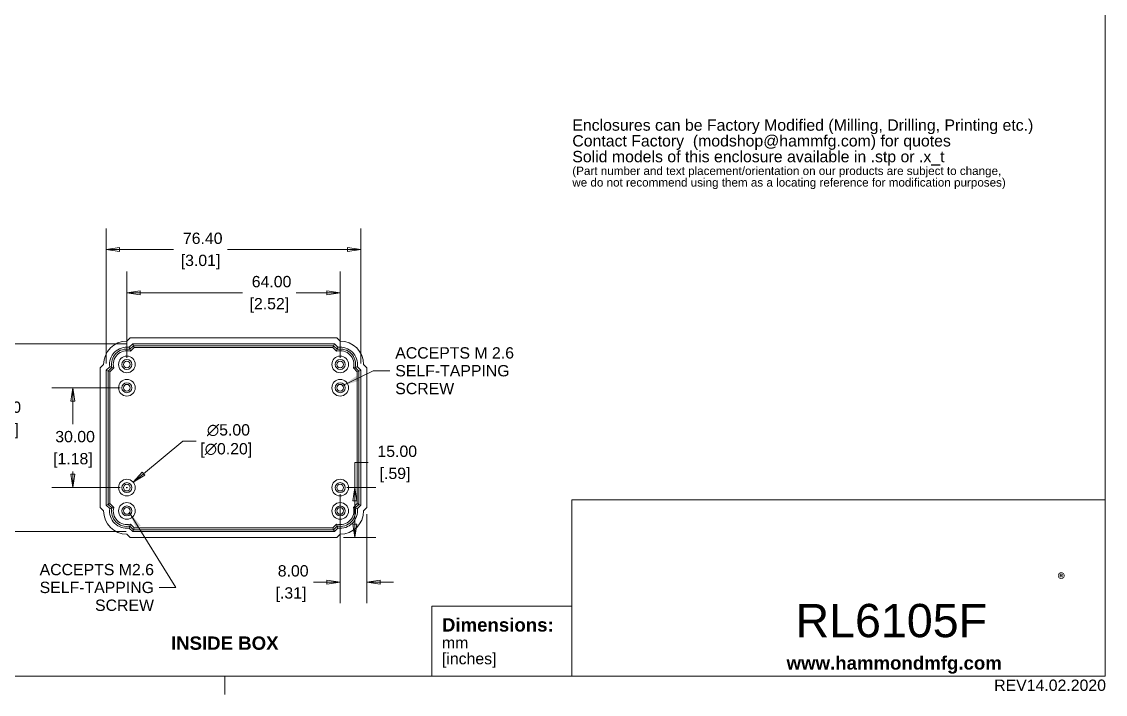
# Model space of a CAD drawing. Header units: millimetres. Extents: x 8 to 457, y 8 to 352.
# Drawn here: x 182.1 to 453, y 8.2 to 176.5 of the extents above; entities that cross this region are included whole.
import ezdxf

# ---------------------------------------------------------------- set-up
doc = ezdxf.new("R2010")
doc.units = ezdxf.units.MM
doc.header["$LTSCALE"] = 1.666667
for name, color, linetype, lineweight in [('Dimension (ANSI)', 7, 'Continuous', 9), ('Sketch Geometry (ANSI)', 7, 'Continuous', 9), ('Symbol (ANSI)', 7, 'Continuous', 9), ('Visible (ANSI)', 7, 'Continuous', 9)]:
    doc.layers.add(name, color=color, linetype=linetype, lineweight=lineweight)
doc.styles.add('Label Text (ANSI)', font='arialbd.ttf')
doc.styles.add('Note Text (ANSI)', font='arial.ttf')
doc.styles.add('Text Style20', font='arial.ttf')
doc.dimstyles.new('Default - mm_inch (ANSI)', dxfattribs={"dimscale": 1.666667, "dimtxt": 1.7, "dimasz": 2, "dimexe": 3.175, "dimexo": 1, "dimgap": 0.8, "dimtad": 0, "dimtih": 1, "dimtoh": 1, "dimrnd": 1e-08, "dimzin": 4, "dimdsep": 46, "dimtxsty": 'Note Text (ANSI)', "dimblk": 'Filled-1', "dimcen": 0.09, "dimdle": 10, "dimclrd": 256, "dimclre": 256, "dimclrt": 256, "dimadec": 1, "dimazin": 0, "dimtfac": 1.176471, "dimtofl": 0, "dimtmove": 0, "dimatfit": 3, "dimfxl": 0, "dimtolj": 1, "dimtzin": 0, "dimlwd": -1, "dimlwe": -1, "dimarcsym": 0})
doc.dimstyles.new('Default - mm_inch (ANSI)$7', dxfattribs={"dimscale": 1.666667, "dimtxt": 1.7, "dimasz": 2.5, "dimexe": 3.175, "dimexo": 1, "dimgap": 0.8, "dimtad": 0, "dimtih": 1, "dimtoh": 1, "dimrnd": 1e-08, "dimzin": 4, "dimdsep": 46, "dimtxsty": 'Note Text (ANSI)', "dimblk": 'Filled-1', "dimcen": 0.09, "dimdle": 10, "dimclrd": 256, "dimclre": 256, "dimclrt": 256, "dimadec": 1, "dimazin": 0, "dimtfac": 1.176471, "dimtofl": 0, "dimtmove": 0, "dimatfit": 3, "dimfxl": 0, "dimtolj": 1, "dimtzin": 0, "dimlwd": -1, "dimlwe": -1, "dimarcsym": 0})

# ---------------------------------------------------------------- blocks, each defined once
blk = doc.blocks.new('Title Blocks HAMMOND')
at = {"layer": 'Sketch Geometry (ANSI)'}
for p, q in [((274.4, 31.5), (194.4, 31.5)), ((194.4, 31.5), (194.4, 5)), ((274.4, 5), (274.4, 31.5)), ((173.4, 5), (173.4, 15.5)), ((173.4, 15.5), (194.4, 15.5)), ((194.4, 15.5), (194.4, 5)), ((194.4, 5), (173.4, 5)), ((194.4, 5), (274.4, 5))]:
    blk.add_line(p, q, dxfattribs=at)
at = {"layer": 'Symbol (ANSI)', "insert": (267.22, 20.45), "char_height": 2, "attachment_point": 1, "line_spacing_factor": 3, "style": 'Note Text (ANSI)'}
blk.add_mtext('\\fCalibri|b1|i0;\\H2.0000;®\\fCalibri|b1|i0;\\H21.7410;\\P', dxfattribs=at)
at = {"layer": 'Symbol (ANSI)', "insert": (174.9, 10), "char_height": 1.7, "width": 30.7233, "attachment_point": 4, "line_spacing_factor": 0.845197, "style": 'Note Text (ANSI)'}
blk.add_mtext('{\\fArial|b1|i0|c0|p34;\\H1.17647x;Dimensions:\\fArial|b0|i0|c0|p34;\\H0.85x;\\Pmm\\H1.23561x; \\H0.80932x;\\P[inches]\\H1.1281x; }', dxfattribs=at)
at = {"layer": 'Symbol (ANSI)', "insert": (226.6, 6.69), "char_height": 2, "width": 32.2927, "attachment_point": 4, "style": 'Note Text (ANSI)'}
blk.add_mtext('\\fArial|b1|i0;\\H2.0000;www.hammondmfg.com', dxfattribs=at)
at = {"layer": 'Symbol (ANSI)'}
for tag, p, height, style in [('<TITLE>_001', (227.94, 10.86), 5, 'Text Style20'), ('REV:DD.MM.YYYY_001', (257.74, 2.8), 1.7, 'Note Text (ANSI)')]:
    blk.add_attdef(tag, p, '', height=height, dxfattribs=dict(at, style=style))
blk = doc.blocks.new('Borders Default Border')
at = {"layer": 'Sketch Geometry (ANSI)'}
blk.add_line((139.7, 7.62), (139.7, 4.9), dxfattribs=at)
at = {"layer": 'Sketch Geometry (ANSI)', "flags": 128}
blk.add_lwpolyline([(7.62, 7.62), (7.62, 208.28), (271.78, 208.28), (271.78, 7.62), (7.62, 7.62)], dxfattribs=at)
blk = doc.blocks.new('Filled-1')
at = {"color": 0}
for p, q in [((0, 0), (-1, 0.15)), ((-1, 0.15), (-1, -0.15)), ((-1, 0), (0, 0)), ((-1, -0.15), (0, 0))]:
    blk.add_line(p, q, dxfattribs=at)
at = {"color": 0, "flags": 128}
blk.add_lwpolyline([(-1, -0.15), (0, 0), (-1, 0.15), (-1, -0.15)], dxfattribs=at)
at = {"color": 0}
blk.add_solid([(-1, -0.15), (0, 0), (-1, 0.15), (-1, -0.15)], dxfattribs=at)
blk = doc.blocks.new('*D26')
at = {"layer": 'Defpoints', "color": 0, "transparency": 16777216}
for p in [(209.82, 95.89), (176.41, 48.89), (209.82, 48.89)]:
    blk.add_point(p, dxfattribs=at)
at = {"layer": 'Dimension (ANSI)', "transparency": 16777216}
for p, q in [((208.15, 95.89), (171.11, 95.89)), ((176.41, 92.56), (176.41, 83.15)), ((176.41, 52.22), (176.41, 71.3)), ((208.15, 48.89), (171.11, 48.89))]:
    blk.add_line(p, q, dxfattribs=at)
at = {"layer": 'Dimension (ANSI)', "transparency": 16777216, "xscale": 3.333333333333333, "yscale": 3.333333333333333, "zscale": 3.333333333333333}
for p, rotation in [((176.41, 95.89), 90), ((176.41, 48.89), 270)]:
    blk.add_blockref('Filled-1', p, dxfattribs=dict(at, rotation=rotation))
at = {"layer": 'Dimension (ANSI)', "transparency": 16777216, "char_height": 2.833, "attachment_point": 5, "style": 'Note Text (ANSI)'}
for s, insert in [('\\A1; 56.40', (176.41, 80.01)), ('\\A1;[2.22]', (176.41, 74.08))]:
    blk.add_mtext(s, dxfattribs=dict(at, insert=insert))
blk = doc.blocks.new('*D27')
at = {"layer": 'Defpoints', "color": 0, "transparency": 16777216}
for p in [(266.87, 119.48), (203.2, 89.27), (266.87, 89.27)]:
    blk.add_point(p, dxfattribs=at)
at = {"layer": 'Dimension (ANSI)', "transparency": 16777216}
for p, q in [((203.2, 90.93), (203.2, 124.77)), ((266.87, 90.93), (266.87, 124.77)), ((206.53, 119.48), (220.04, 119.48)), ((263.53, 119.48), (233.52, 119.48))]:
    blk.add_line(p, q, dxfattribs=at)
at = {"layer": 'Dimension (ANSI)', "transparency": 16777216, "xscale": 3.333333333333333, "yscale": 3.333333333333333, "zscale": 3.333333333333333, "rotation": 180}
blk.add_blockref('Filled-1', (203.2, 119.48), dxfattribs=at)
at = {"layer": 'Dimension (ANSI)', "transparency": 16777216, "xscale": 3.333333333333333, "yscale": 3.333333333333333, "zscale": 3.333333333333333}
blk.add_blockref('Filled-1', (266.87, 119.48), dxfattribs=at)
at = {"layer": 'Dimension (ANSI)', "transparency": 16777216, "char_height": 2.833, "attachment_point": 5, "style": 'Note Text (ANSI)'}
for s, insert in [('\\A1; 76.40', (226.78, 122.26)), ('\\A1;[3.01]', (226.78, 116.33))]:
    blk.add_mtext(s, dxfattribs=dict(at, insert=insert))
blk = doc.blocks.new('*D28')
at = {"layer": 'Defpoints', "color": 0, "transparency": 16777216}
for p in [(261.7, 108.64), (208.37, 90.72), (261.7, 90.72)]:
    blk.add_point(p, dxfattribs=at)
at = {"layer": 'Dimension (ANSI)', "transparency": 16777216}
for p, q in [((208.37, 92.39), (208.37, 113.93)), ((261.7, 92.39), (261.7, 113.93)), ((211.7, 108.64), (237.25, 108.64)), ((258.37, 108.64), (250.73, 108.64))]:
    blk.add_line(p, q, dxfattribs=at)
at = {"layer": 'Dimension (ANSI)', "transparency": 16777216, "xscale": 3.333333333333333, "yscale": 3.333333333333333, "zscale": 3.333333333333333, "rotation": 180}
blk.add_blockref('Filled-1', (208.37, 108.64), dxfattribs=at)
at = {"layer": 'Dimension (ANSI)', "transparency": 16777216, "xscale": 3.333333333333333, "yscale": 3.333333333333333, "zscale": 3.333333333333333}
blk.add_blockref('Filled-1', (261.7, 108.64), dxfattribs=at)
at = {"layer": 'Dimension (ANSI)', "transparency": 16777216, "char_height": 2.833, "attachment_point": 5, "style": 'Note Text (ANSI)'}
for s, insert in [('\\A1; 64.00', (243.99, 111.42)), ('\\A1;[2.52]', (243.99, 105.49))]:
    blk.add_mtext(s, dxfattribs=dict(at, insert=insert))
blk = doc.blocks.new('*D29')
at = {"layer": 'Defpoints', "color": 0, "transparency": 16777216}
for p in [(208.37, 84.89), (194.87, 59.89), (208.37, 59.89)]:
    blk.add_point(p, dxfattribs=at)
at = {"layer": 'Dimension (ANSI)', "transparency": 16777216}
for p, q in [((206.7, 84.89), (189.58, 84.89)), ((194.87, 81.56), (194.87, 75.79)), ((194.87, 63.22), (194.87, 63.93)), ((206.7, 59.89), (189.58, 59.89))]:
    blk.add_line(p, q, dxfattribs=at)
at = {"layer": 'Dimension (ANSI)', "transparency": 16777216, "xscale": 3.333333333333333, "yscale": 3.333333333333333, "zscale": 3.333333333333333}
for p, rotation in [((194.87, 84.89), 90), ((194.87, 59.89), 270)]:
    blk.add_blockref('Filled-1', p, dxfattribs=dict(at, rotation=rotation))
at = {"layer": 'Dimension (ANSI)', "transparency": 16777216, "char_height": 2.833, "attachment_point": 5, "style": 'Note Text (ANSI)'}
for s, insert in [('\\A1; 30.00', (194.87, 72.64)), ('\\A1;[1.18]', (194.87, 66.71))]:
    blk.add_mtext(s, dxfattribs=dict(at, insert=insert))
blk = doc.blocks.new('*D30')
at = {"layer": 'Defpoints', "color": 0, "transparency": 16777216}
for p in [(261.7, 59.89), (265.33, 59.89), (260.87, 47.39)]:
    blk.add_point(p, dxfattribs=at)
at = {"layer": 'Dimension (ANSI)', "transparency": 16777216}
for p, q in [((265.33, 59.89), (265.33, 66.19)), ((265.33, 66.19), (268.67, 66.19)), ((263.37, 59.89), (270.62, 59.89)), ((265.33, 50.72), (265.33, 56.56)), ((262.53, 47.39), (270.62, 47.39))]:
    blk.add_line(p, q, dxfattribs=at)
at = {"layer": 'Dimension (ANSI)', "transparency": 16777216, "xscale": 3.333333333333333, "yscale": 3.333333333333333, "zscale": 3.333333333333333}
for p, rotation in [((265.33, 59.89), 90), ((265.33, 47.39), 270)]:
    blk.add_blockref('Filled-1', p, dxfattribs=dict(at, rotation=rotation))
at = {"layer": 'Dimension (ANSI)', "transparency": 16777216, "char_height": 2.833, "attachment_point": 5, "style": 'Note Text (ANSI)'}
for s, insert in [('\\A1; 15.00', (275.41, 68.97)), ('\\A1;[.59]', (275.41, 63.04))]:
    blk.add_mtext(s, dxfattribs=dict(at, insert=insert))
blk = doc.blocks.new('*D31')
at = {"layer": 'Defpoints', "color": 0, "transparency": 16777216}
for p in [(261.7, 59.89), (268.37, 54.89), (261.7, 36.27)]:
    blk.add_point(p, dxfattribs=at)
at = {"layer": 'Dimension (ANSI)', "transparency": 16777216}
for p, q in [((261.7, 58.22), (261.7, 30.98)), ((268.37, 53.22), (268.37, 30.98)), ((258.37, 36.27), (255.03, 36.27)), ((271.7, 36.27), (275.03, 36.27))]:
    blk.add_line(p, q, dxfattribs=at)
at = {"layer": 'Dimension (ANSI)', "transparency": 16777216, "xscale": 3.333333333333333, "yscale": 3.333333333333333, "zscale": 3.333333333333333}
blk.add_blockref('Filled-1', (261.7, 36.27), dxfattribs=at)
at = {"layer": 'Dimension (ANSI)', "transparency": 16777216, "xscale": 3.333333333333333, "yscale": 3.333333333333333, "zscale": 3.333333333333333, "rotation": 180}
blk.add_blockref('Filled-1', (268.37, 36.27), dxfattribs=at)
at = {"layer": 'Dimension (ANSI)', "transparency": 16777216, "char_height": 2.833, "attachment_point": 5, "style": 'Note Text (ANSI)'}
for s, insert in [('\\A1; 8.00', (249.39, 39.05)), ('\\A1;[.31]', (249.39, 33.12))]:
    blk.add_mtext(s, dxfattribs=dict(at, insert=insert))
blk = doc.blocks.new('*D32')
at = {"layer": 'Defpoints', "color": 0, "transparency": 16777216}
for p in [(209.96, 61.23), (206.77, 58.55)]:
    blk.add_point(p, dxfattribs=at)
at = {"layer": 'Dimension (ANSI)', "transparency": 16777216}
for p, q in [((222.32, 71.56), (212.52, 63.37)), ((225.65, 71.56), (222.32, 71.56)), ((208.22, 59.89), (208.52, 59.89)), ((208.37, 59.74), (208.37, 60.04))]:
    blk.add_line(p, q, dxfattribs=at)
at = {"layer": 'Dimension (ANSI)', "transparency": 16777216, "xscale": 3.333333333333333, "yscale": 3.333333333333333, "zscale": 3.333333333333333, "rotation": 219.9235031843573}
blk.add_blockref('Filled-1', (209.96, 61.23), dxfattribs=at)
at = {"layer": 'Dimension (ANSI)', "transparency": 16777216, "insert": (233.21, 71.56), "char_height": 2.833, "attachment_point": 5, "style": 'Note Text (ANSI)'}
blk.add_mtext('\\A1; ∅5.00\\P[∅0.20]', dxfattribs=at)

msp = doc.modelspace()

# ---------------------------------------------------------------- linework, layer by layer
at = {"layer": 'Visible (ANSI)'}
for p, q in [((208.3667, 96.5559), (209.2001, 97.3892)), ((208.949, 95.0161), (209.8216, 95.8887)), ((209.114, 94.5021), (210.0205, 95.4086)), ((209.2001, 97.3892), (260.8667, 97.3892)), ((210.2023, 94.9697), (209.2521, 94.0196)), ((210.0205, 95.4086), (209.8216, 95.8887)), ((209.8216, 95.8887), (260.2452, 95.8887)), ((210.0205, 95.4086), (260.0464, 95.4086)), ((210.2023, 94.9697), (210.0205, 95.4086)), ((259.8646, 94.9697), (210.2023, 94.9697)), ((260.0464, 95.4086), (259.8646, 94.9697)), ((260.8147, 94.0196), (259.8646, 94.9697)), ((260.0464, 95.4086), (260.2452, 95.8887)), ((260.0464, 95.4086), (260.9528, 94.5021)), ((260.2452, 95.8887), (261.1178, 95.0161)), ((260.8667, 97.3892), (261.7001, 96.5559)), ((201.7001, 89.8892), (202.5334, 90.7226)), ((201.7001, 54.8892), (201.7001, 89.8892)), ((203.2006, 89.2677), (204.0732, 90.1403)), ((203.6807, 89.0688), (204.5872, 89.9753)), ((205.0697, 89.8372), (204.1196, 88.887)), ((265.9472, 88.887), (264.9971, 89.8372)), ((265.4797, 89.9753), (266.3862, 89.0688)), ((265.9936, 90.1403), (266.8662, 89.2677)), ((267.5334, 90.7226), (268.3667, 89.8892)), ((268.3667, 89.8892), (268.3667, 54.8892)), ((203.6807, 89.0688), (203.2006, 89.2677)), ((203.2006, 55.5108), (203.2006, 89.2677)), ((203.6807, 55.7096), (203.6807, 89.0688)), ((204.1196, 88.887), (203.6807, 89.0688)), ((204.1196, 88.887), (204.1196, 55.8914)), ((266.3862, 89.0688), (265.9472, 88.887)), ((265.9472, 55.8914), (265.9472, 88.887)), ((266.3862, 89.0688), (266.8662, 89.2677)), ((266.3862, 89.0688), (266.3862, 55.7096)), ((266.8662, 89.2677), (266.8662, 55.5108)), ((202.5334, 54.0559), (201.7001, 54.8892)), ((203.6807, 55.7096), (203.2006, 55.5108)), ((204.0732, 54.6381), (203.2006, 55.5108)), ((204.1196, 55.8914), (203.6807, 55.7096)), ((204.5872, 54.8031), (203.6807, 55.7096)), ((204.1196, 55.8914), (205.0697, 54.9413)), ((264.9971, 54.9413), (265.9472, 55.8914)), ((266.3862, 55.7096), (265.4797, 54.8031)), ((266.3862, 55.7096), (265.9472, 55.8914)), ((266.8662, 55.5108), (265.9936, 54.6381)), ((266.3862, 55.7096), (266.8662, 55.5108)), ((268.3667, 54.8892), (267.5334, 54.0559)), ((209.8216, 48.8897), (208.949, 49.7624)), ((210.0205, 49.3698), (209.114, 50.2763)), ((209.2521, 50.7589), (210.2023, 49.8087)), ((210.0205, 49.3698), (209.8216, 48.8897)), ((260.2452, 48.8897), (209.8216, 48.8897)), ((210.2023, 49.8087), (210.0205, 49.3698)), ((260.0464, 49.3698), (210.0205, 49.3698)), ((210.2023, 49.8087), (259.8646, 49.8087)), ((259.8646, 49.8087), (260.8147, 50.7589)), ((260.0464, 49.3698), (259.8646, 49.8087)), ((260.9528, 50.2763), (260.0464, 49.3698)), ((260.0464, 49.3698), (260.2452, 48.8897)), ((261.1178, 49.7624), (260.2452, 48.8897)), ((209.2001, 47.3892), (208.3667, 48.2226)), ((260.8667, 47.3892), (209.2001, 47.3892)), ((261.7001, 48.2226), (260.8667, 47.3892))]:
    msp.add_line(p, q, dxfattribs=at)
for centre, radius in [((208.3667, 90.7226), 2.0833), ((261.7001, 90.7226), 2.0833), ((208.3667, 90.7226), 1.25), ((208.3667, 90.7226), 0.8333), ((261.7001, 90.7226), 1.25), ((261.7001, 90.7226), 0.8333), ((208.3667, 84.8892), 2.0833), ((261.7001, 84.8892), 2.0833), ((208.3667, 84.8892), 1.25), ((208.3667, 84.8892), 0.8333), ((261.7001, 84.8892), 1.25), ((261.7001, 84.8892), 0.8333), ((208.3667, 59.8892), 2.0833), ((208.3667, 59.8892), 1.25), ((208.3667, 59.8892), 0.8333), ((261.7001, 59.8892), 2.0833), ((261.7001, 59.8892), 1.25), ((261.7001, 59.8892), 0.8333), ((208.3667, 54.0559), 2.0833), ((208.3667, 54.0559), 1.25), ((208.3667, 54.0559), 0.8333), ((261.7001, 54.0559), 2.0833), ((261.7001, 54.0559), 1.25), ((261.7001, 54.0559), 0.8333)]:
    msp.add_circle(centre, radius, dxfattribs=at)
for centre, radius, start, end in [((208.3667, 90.7226), 5.8333, 90, 180), ((208.3667, 90.7226), 4.3328, 82.277349, 187.722651), ((261.7001, 90.7226), 4.3328, 352.277349, 97.722651), ((261.7001, 90.7226), 5.8333, 0, 90), ((208.3667, 90.7226), 3.8527, 78.816715, 191.183285), ((208.3667, 90.7226), 3.4138, 74.9683, 195.0317), ((261.7001, 90.7226), 3.4138, 344.9683, 105.0317), ((261.7001, 90.7226), 3.8527, 348.816715, 101.183285), ((208.3667, 54.0559), 4.3328, 172.277349, 277.722651), ((208.3667, 54.0559), 3.8527, 168.816715, 281.183285), ((208.3667, 54.0559), 3.4138, 164.9683, 285.0317), ((261.7001, 54.0559), 3.4138, 254.9683, 15.0317), ((261.7001, 54.0559), 3.8527, 258.816715, 11.183285), ((261.7001, 54.0559), 4.3328, 262.277349, 7.722651), ((208.3667, 54.0559), 5.8333, 180, 270), ((261.7001, 54.0559), 5.8333, 270, 0)]:
    msp.add_arc(centre, radius, start, end, dxfattribs=at)
for points in [[(209.114, 94.5021), (209.0954, 94.5632), (209.0765, 94.624), (209.0574, 94.6846), (209.0221, 94.796), (208.986, 94.9064), (208.949, 95.0161)], [(260.9528, 94.5021), (260.9714, 94.5632), (260.9903, 94.624), (261.0094, 94.6846), (261.0447, 94.796), (261.0809, 94.9064), (261.1178, 95.0161)], [(204.5872, 89.9753), (204.5261, 89.9939), (204.4653, 90.0128), (204.4047, 90.0319), (204.2933, 90.0672), (204.1829, 90.1033), (204.0732, 90.1403)], [(265.4797, 89.9753), (265.5408, 89.9939), (265.6016, 90.0128), (265.6621, 90.0319), (265.7735, 90.0672), (265.884, 90.1033), (265.9936, 90.1403)], [(204.5872, 54.8031), (204.5261, 54.7845), (204.4653, 54.7657), (204.4047, 54.7465), (204.2933, 54.7113), (204.1829, 54.6751), (204.0732, 54.6381)], [(265.4797, 54.8031), (265.5408, 54.7845), (265.6016, 54.7657), (265.6621, 54.7465), (265.7735, 54.7113), (265.884, 54.6751), (265.9936, 54.6381)], [(209.114, 50.2763), (209.0954, 50.2152), (209.0765, 50.1544), (209.0574, 50.0939), (209.0221, 49.9825), (208.986, 49.872), (208.949, 49.7624)], [(260.9528, 50.2763), (260.9714, 50.2152), (260.9903, 50.1544), (261.0094, 50.0939), (261.0447, 49.9825), (261.0809, 49.872), (261.1178, 49.7624)]]:
    msp.add_open_spline(points, degree=3, knots=[0.0012003576, 0.0012003576, 0.0012003576, 0.0012003576, 0.0089494696, 0.0089494696, 0.0089494696, 0.0232100631, 0.0232100631, 0.0232100631, 0.0232100631], dxfattribs=at)
for points in [[(209.114, 94.5021), (209.1625, 94.3426), (209.2087, 94.1819), (209.2521, 94.0196)], [(260.9528, 94.5021), (260.9044, 94.3426), (260.8581, 94.1819), (260.8147, 94.0196)], [(204.5872, 89.9753), (204.7467, 89.9268), (204.9075, 89.8806), (205.0697, 89.8372)], [(265.4797, 89.9753), (265.3201, 89.9268), (265.1594, 89.8806), (264.9971, 89.8372)], [(204.5872, 54.8031), (204.7467, 54.8516), (204.9075, 54.8978), (205.0697, 54.9413)], [(265.4797, 54.8031), (265.3201, 54.8516), (265.1594, 54.8978), (264.9971, 54.9413)], [(209.114, 50.2763), (209.1625, 50.4358), (209.2087, 50.5966), (209.2521, 50.7589)], [(260.9528, 50.2763), (260.9044, 50.4358), (260.8581, 50.5966), (260.8147, 50.7589)]]:
    msp.add_open_spline(points, degree=3, dxfattribs=at)

# ---------------------------------------------------------------- block references
at = {"xscale": 1.666666666666667, "yscale": 1.666666666666667, "zscale": 1.666666666666667}
msp.add_blockref('Borders Default Border', (0, 0), dxfattribs=at)
msp.add_blockref('Title Blocks HAMMOND', (-4.3667, 4.3667), dxfattribs=at).add_auto_attribs({'<TITLE>_001': 'RL6105F', 'REV:DD.MM.YYYY_001': 'REV14.02.2020'})

# ---------------------------------------------------------------- texts
at = {"layer": 'Symbol (ANSI)', "color": 5, "true_color": 0x0000ff, "insert": (319.7274, 141.7859), "char_height": 2.8333334, "width": 123.839759, "attachment_point": 4, "line_spacing_factor": 0.834474, "style": 'Note Text (ANSI)'}
msp.add_mtext('{\\H0.99999x;Enclosures can be Factory Modified (Milling, Drilling, Printing etc.)\\PContact Factory  (modshop@hammfg.com) for quotes\\H1.2001x; \\H0.83327x;\\PSolid models of this enclosure available in .stp or .x_t\\H1.17361x; \\H0.95233x;\\P\\H0.65788x;(Part number and text placement/orientation on our products are subject to change,\\H1.23371x; \\H0.81057x;\\Pwe do not recommend using them as a locating reference for modification purposes)\\fCalibri|b0|i0|c0|p34;\\H1.06945x; \\H0.93506x;\\P\\H1.0709x; }', dxfattribs=at)
at = {"layer": 'Symbol (ANSI)', "char_height": 2.833333, "line_spacing_factor": 0.944221, "style": 'Note Text (ANSI)'}
for s, insert, width, attachment_point in [('\\fArial|b0|i0;ACCEPTS M 2.6\\P\\fArial|b0|i0;SELF-TAPPING\\P\\fArial|b0|i0;SCREW', (275.4624, 89.1265), 29.698173, 4), ('\\fArial|b0|i0;ACCEPTS M2.6\\P\\fArial|b0|i0;SELF-TAPPING\\P\\fArial|b0|i0;SCREW', (215.1405, 34.9078), 28.59896, 6)]:
    msp.add_mtext(s, dxfattribs=dict(at, insert=insert, width=width, attachment_point=attachment_point))
at = {"layer": 'Symbol (ANSI)', "insert": (219.3805, 19.2748), "char_height": 3.33333, "attachment_point": 7, "style": 'Label Text (ANSI)'}
msp.add_mtext('INSIDE BOX', dxfattribs=at)

# ---------------------------------------------------------------- dimensions: what is measured, and where the dimension line sits
at = {"layer": 'Dimension (ANSI)'}
for base, p1, p2, angle, text, override, picture, middle in [((266.8662, 119.4762), (203.2006, 89.2677), (266.8662, 89.2677), 180, ' <>\\X[3.01]', {"dimgap": 0.8, "dimtih": 0, "dimtoh": 0, "dimdec": 2, "dimlfac": 1.2, "dimpost": '\\X', "dimtol": 0, "dimlim": 0, "dimtp": 0, "dimtm": 0, "dimtdec": 2, "dimatfit": 1}, '*D27', (226.7824, 119.4762)), ((261.7001, 108.6363), (208.3667, 90.7226), (261.7001, 90.7226), 180, ' <>\\X[2.52]', {"dimgap": 0.8, "dimtih": 0, "dimtoh": 0, "dimdec": 2, "dimlfac": 1.2, "dimpost": '\\X', "dimtol": 0, "dimlim": 0, "dimtp": 0, "dimtm": 0, "dimtdec": 2, "dimatfit": 1}, '*D28', (243.991, 108.6363)), ((176.4065, 48.8897), (209.8216, 95.8887), (209.8216, 48.8897), 90, ' <>\\X[2.22]', {"dimgap": 0.8, "dimdec": 2, "dimlfac": 1.2, "dimpost": '\\X', "dimtol": 0, "dimlim": 0, "dimtp": 0, "dimtm": 0, "dimtdec": 2, "dimatfit": 1}, '*D26', (176.4065, 77.2252)), ((194.8719, 59.8892), (208.3667, 84.8892), (208.3667, 59.8892), 90, ' <>\\X[1.18]', {"dimgap": 0.8, "dimdec": 2, "dimlfac": 1.2, "dimpost": '\\X', "dimtol": 0, "dimlim": 0, "dimtp": 0, "dimtm": 0, "dimtdec": 2, "dimatfit": 1}, '*D29', (194.8719, 69.8585)), ((265.3324, 59.8892), (260.8667, 47.3892), (261.7001, 59.8892), 90, ' <>\\X[.59]', {"dimgap": 0.8, "dimdec": 2, "dimlfac": 1.2, "dimpost": '\\X', "dimtol": 0, "dimlim": 0, "dimtp": 0, "dimtm": 0, "dimtdec": 2, "dimatfit": 2}, '*D30', (275.4067, 66.1853)), ((261.7001, 36.2694), (268.3667, 54.8892), (261.7001, 59.8892), 180, ' <>\\X[.31]', {"dimgap": 0.8, "dimtih": 0, "dimtoh": 0, "dimdec": 2, "dimlfac": 1.2, "dimpost": '\\X', "dimtol": 0, "dimlim": 0, "dimtp": 0, "dimtm": 0, "dimtdec": 2, "dimatfit": 1}, '*D31', (249.3882, 36.2694))]:
    dim = msp.add_linear_dim(base=base, p1=p1, p2=p2, angle=angle, text=text, dimstyle='Default - mm_inch (ANSI)', override=override, dxfattribs=at)
    dim.commit()
    dim.dimension.update_dxf_attribs({"geometry": picture, "text_midpoint": middle, "dimtype": 160})
dim = msp.add_diameter_dim_2p(p1=(206.769, 58.5522), p2=(209.9645, 61.2262), text=' <>\\X[∅0.20]', dimstyle='Default - mm_inch (ANSI)', override={"dimgap": 0.8, "dimdec": 2, "dimlfac": 1.2, "dimpost": '\\X', "dimtol": 0, "dimlim": 0, "dimtp": 0, "dimtm": 0, "dimtdec": 2}, dxfattribs=at)
dim.commit()
dim.dimension.update_dxf_attribs({"geometry": '*D32', "text_midpoint": (233.2124, 71.5637), "dimtype": 163})

# ---------------------------------------------------------------- leaders
at = {"layer": 'Symbol (ANSI)', "annotation_type": 0, "has_hookline": 1}
for points, hookline_direction, text_width in [([(262.3485, 85.4126), (269.9624, 89.1265), (274.129, 89.1265)], 0, 29.5123), ([(209.0537, 53.5841), (220.6405, 34.9078), (216.4739, 34.9078)], 1, 28.4126)]:
    msp.add_leader(points, dimstyle='Default - mm_inch (ANSI)$7', override={"dimtad": 0}, dxfattribs=dict(at, hookline_direction=hookline_direction, text_width=text_width))

doc.saveas('drawing.dxf')
